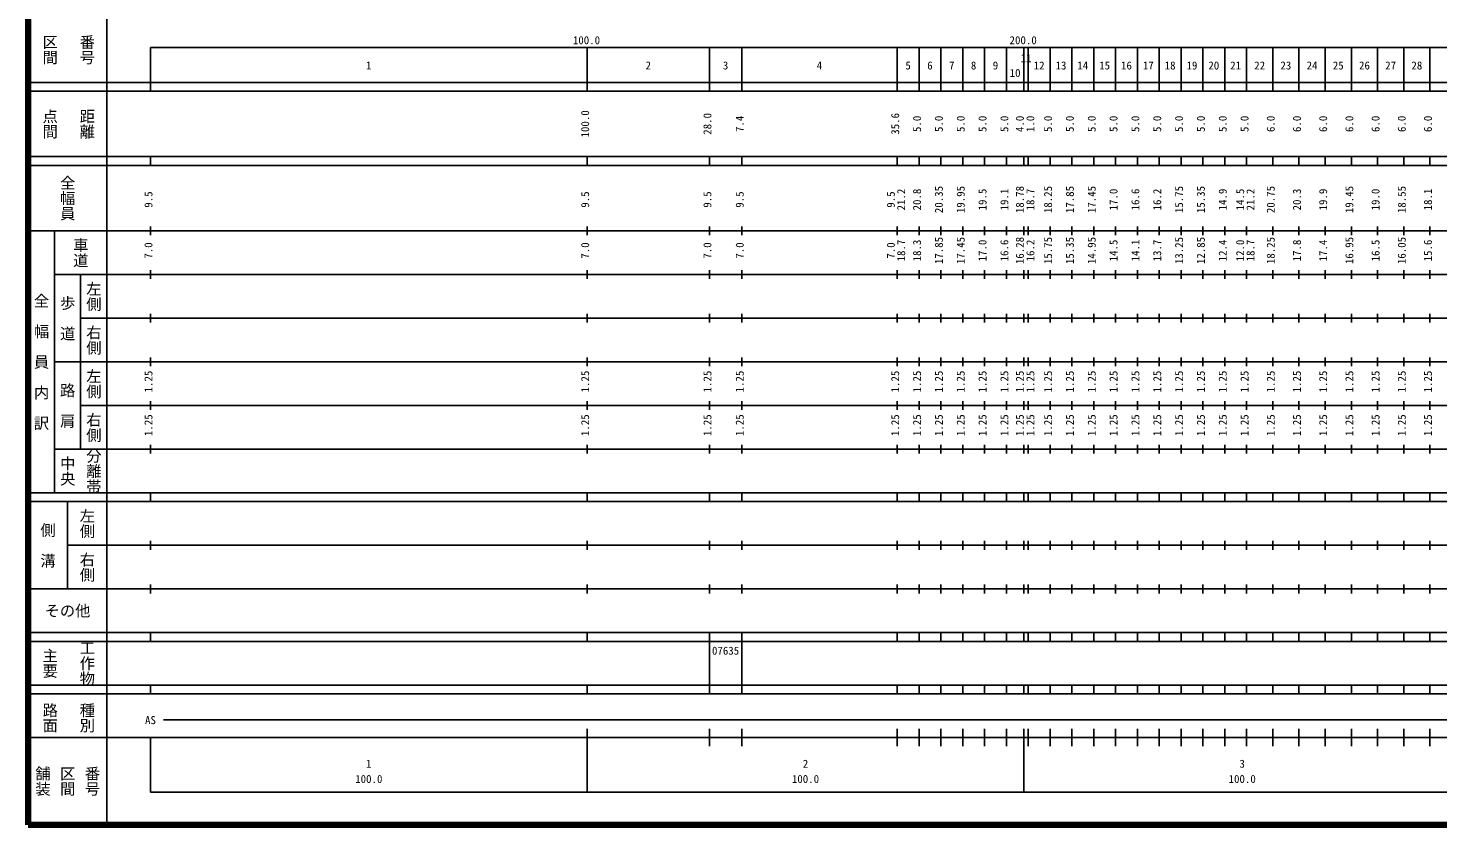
# Model space of a CAD drawing. Units: millimetres on the paper, enlarged 1000 times. Extents: x 40000 to 680000, y 20000 to 380000.
# Drawn here: x 40000 to 362798, y 20000 to 202409 of the extents above; entities that cross this region are included whole.
import ezdxf
from ezdxf.enums import TextEntityAlignment as Align

# ---------------------------------------------------------------- set-up
doc = ezdxf.new("R2010")
doc.units = ezdxf.units.MM
doc.header["$LTSCALE"] = 1000
doc.layers.add('M-TTL', color=2, linetype='Continuous', lineweight=140)
doc.layers.add('M-TTL-BAND', color=7, linetype='Continuous', lineweight=25)
doc.styles.add('@ＭＳ ゴシック', font='')
doc.styles.add('ＭＳ ゴシック', font='')
doc.styles.get('@ＭＳ ゴシック').set_extended_font_data('@MS Gothic')
doc.styles.get('ＭＳ ゴシック').set_extended_font_data('MS Gothic')

msp = doc.modelspace()

# ---------------------------------------------------------------- linework, layer by layer
at = {"layer": 'M-TTL'}
for p, q in [((40000, 380000), (40000, 20000)), ((40000, 20000), (680000, 20000))]:
    msp.add_line(p, q, dxfattribs=at)
at = {"layer": 'M-TTL-BAND'}
for p, q in [((58000, 370000), (58000, 20000)), ((68000, 198000), (579000, 198000)), ((68000, 198000), (68000, 188000)), ((168000, 188000), (168000, 198000)), ((196000, 188000), (196000, 198000)), ((203400, 188000), (203400, 198000)), ((239000, 188000), (239000, 198000)), ((244000, 188000), (244000, 198000)), ((249000, 188000), (249000, 198000)), ((254000, 188000), (254000, 198000)), ((259000, 188000), (259000, 198000)), ((264000, 188000), (264000, 198000)), ((268000, 188000), (268000, 198000)), ((269000, 188000), (269000, 198000)), ((274000, 188000), (274000, 198000)), ((279000, 188000), (279000, 198000)), ((284000, 188000), (284000, 198000)), ((289000, 188000), (289000, 198000)), ((294000, 188000), (294000, 198000)), ((299000, 188000), (299000, 198000)), ((304000, 188000), (304000, 198000)), ((309000, 188000), (309000, 198000)), ((314000, 188000), (314000, 198000)), ((319000, 188000), (319000, 198000)), ((325000, 188000), (325000, 198000)), ((331000, 188000), (331000, 198000)), ((337000, 188000), (337000, 198000)), ((343000, 188000), (343000, 198000)), ((349000, 188000), (349000, 198000)), ((355000, 188000), (355000, 198000)), ((361000, 188000), (361000, 198000)), ((40000, 190000), (579000, 190000)), ((40000, 188000), (579000, 188000)), ((40000, 173000), (579000, 173000)), ((68000, 171000), (68000, 173000)), ((168000, 171000), (168000, 173000)), ((196000, 171000), (196000, 173000)), ((203400, 171000), (203400, 173000)), ((239000, 171000), (239000, 173000)), ((244000, 171000), (244000, 173000)), ((249000, 171000), (249000, 173000)), ((254000, 171000), (254000, 173000)), ((259000, 171000), (259000, 173000)), ((264000, 171000), (264000, 173000)), ((268000, 171000), (268000, 173000)), ((269000, 171000), (269000, 173000)), ((274000, 171000), (274000, 173000)), ((279000, 171000), (279000, 173000)), ((284000, 171000), (284000, 173000)), ((289000, 171000), (289000, 173000)), ((294000, 171000), (294000, 173000)), ((299000, 171000), (299000, 173000)), ((304000, 171000), (304000, 173000)), ((309000, 171000), (309000, 173000)), ((314000, 171000), (314000, 173000)), ((319000, 171000), (319000, 173000)), ((325000, 171000), (325000, 173000)), ((331000, 171000), (331000, 173000)), ((337000, 171000), (337000, 173000)), ((343000, 171000), (343000, 173000)), ((349000, 171000), (349000, 173000)), ((355000, 171000), (355000, 173000)), ((361000, 171000), (361000, 173000)), ((40000, 171000), (579000, 171000)), ((40000, 156000), (579000, 156000)), ((46000, 96000), (46000, 156000)), ((68000, 155000), (68000, 157000)), ((168000, 155000), (168000, 157000)), ((196000, 155000), (196000, 157000)), ((203400, 155000), (203400, 157000)), ((239000, 155000), (239000, 157000)), ((244000, 155000), (244000, 157000)), ((249000, 155000), (249000, 157000)), ((254000, 155000), (254000, 157000)), ((259000, 155000), (259000, 157000)), ((264000, 155000), (264000, 157000)), ((268000, 155000), (268000, 157000)), ((269000, 155000), (269000, 157000)), ((274000, 155000), (274000, 157000)), ((279000, 155000), (279000, 157000)), ((284000, 155000), (284000, 157000)), ((289000, 155000), (289000, 157000)), ((294000, 155000), (294000, 157000)), ((299000, 155000), (299000, 157000)), ((304000, 155000), (304000, 157000)), ((309000, 155000), (309000, 157000)), ((314000, 155000), (314000, 157000)), ((319000, 155000), (319000, 157000)), ((325000, 155000), (325000, 157000)), ((331000, 155000), (331000, 157000)), ((337000, 155000), (337000, 157000)), ((343000, 155000), (343000, 157000)), ((349000, 155000), (349000, 157000)), ((355000, 155000), (355000, 157000)), ((361000, 155000), (361000, 157000)), ((46000, 146000), (579000, 146000)), ((52000, 146000), (52000, 106000)), ((68000, 145000), (68000, 147000)), ((168000, 145000), (168000, 147000)), ((196000, 145000), (196000, 147000)), ((203400, 145000), (203400, 147000)), ((239000, 145000), (239000, 147000)), ((244000, 145000), (244000, 147000)), ((249000, 145000), (249000, 147000)), ((254000, 145000), (254000, 147000)), ((259000, 145000), (259000, 147000)), ((264000, 145000), (264000, 147000)), ((268000, 145000), (268000, 147000)), ((269000, 145000), (269000, 147000)), ((274000, 145000), (274000, 147000)), ((279000, 145000), (279000, 147000)), ((284000, 145000), (284000, 147000)), ((289000, 145000), (289000, 147000)), ((294000, 145000), (294000, 147000)), ((299000, 145000), (299000, 147000)), ((304000, 145000), (304000, 147000)), ((309000, 145000), (309000, 147000)), ((314000, 145000), (314000, 147000)), ((319000, 145000), (319000, 147000)), ((325000, 145000), (325000, 147000)), ((331000, 145000), (331000, 147000)), ((337000, 145000), (337000, 147000)), ((343000, 145000), (343000, 147000)), ((349000, 145000), (349000, 147000)), ((355000, 145000), (355000, 147000)), ((361000, 145000), (361000, 147000)), ((52000, 136000), (579000, 136000)), ((68000, 135000), (68000, 137000)), ((168000, 135000), (168000, 137000)), ((196000, 135000), (196000, 137000)), ((203400, 135000), (203400, 137000)), ((239000, 135000), (239000, 137000)), ((244000, 135000), (244000, 137000)), ((249000, 135000), (249000, 137000)), ((254000, 135000), (254000, 137000)), ((259000, 135000), (259000, 137000)), ((264000, 135000), (264000, 137000)), ((268000, 135000), (268000, 137000)), ((269000, 135000), (269000, 137000)), ((274000, 135000), (274000, 137000)), ((279000, 135000), (279000, 137000)), ((284000, 135000), (284000, 137000)), ((289000, 135000), (289000, 137000)), ((294000, 135000), (294000, 137000)), ((299000, 135000), (299000, 137000)), ((304000, 135000), (304000, 137000)), ((309000, 135000), (309000, 137000)), ((314000, 135000), (314000, 137000)), ((319000, 135000), (319000, 137000)), ((325000, 135000), (325000, 137000)), ((331000, 135000), (331000, 137000)), ((337000, 135000), (337000, 137000)), ((343000, 135000), (343000, 137000)), ((349000, 135000), (349000, 137000)), ((355000, 135000), (355000, 137000)), ((361000, 135000), (361000, 137000)), ((46000, 126000), (579000, 126000)), ((68000, 125000), (68000, 127000)), ((168000, 125000), (168000, 127000)), ((196000, 125000), (196000, 127000)), ((203400, 125000), (203400, 127000)), ((239000, 125000), (239000, 127000)), ((244000, 125000), (244000, 127000)), ((249000, 125000), (249000, 127000)), ((254000, 125000), (254000, 127000)), ((259000, 125000), (259000, 127000)), ((264000, 125000), (264000, 127000)), ((268000, 125000), (268000, 127000)), ((269000, 125000), (269000, 127000)), ((274000, 125000), (274000, 127000)), ((279000, 125000), (279000, 127000)), ((284000, 125000), (284000, 127000)), ((289000, 125000), (289000, 127000)), ((294000, 125000), (294000, 127000)), ((299000, 125000), (299000, 127000)), ((304000, 125000), (304000, 127000)), ((309000, 125000), (309000, 127000)), ((314000, 125000), (314000, 127000)), ((319000, 125000), (319000, 127000)), ((325000, 125000), (325000, 127000)), ((331000, 125000), (331000, 127000)), ((337000, 125000), (337000, 127000)), ((343000, 125000), (343000, 127000)), ((349000, 125000), (349000, 127000)), ((355000, 125000), (355000, 127000)), ((361000, 125000), (361000, 127000)), ((68000, 115000), (68000, 117000)), ((168000, 115000), (168000, 117000)), ((196000, 115000), (196000, 117000)), ((203400, 115000), (203400, 117000)), ((239000, 115000), (239000, 117000)), ((244000, 115000), (244000, 117000)), ((249000, 115000), (249000, 117000)), ((254000, 115000), (254000, 117000)), ((259000, 115000), (259000, 117000)), ((264000, 115000), (264000, 117000)), ((268000, 115000), (268000, 117000)), ((269000, 115000), (269000, 117000)), ((274000, 115000), (274000, 117000)), ((279000, 115000), (279000, 117000)), ((284000, 115000), (284000, 117000)), ((289000, 115000), (289000, 117000)), ((294000, 115000), (294000, 117000)), ((299000, 115000), (299000, 117000)), ((304000, 115000), (304000, 117000)), ((309000, 115000), (309000, 117000)), ((314000, 115000), (314000, 117000)), ((319000, 115000), (319000, 117000)), ((325000, 115000), (325000, 117000)), ((331000, 115000), (331000, 117000)), ((337000, 115000), (337000, 117000)), ((343000, 115000), (343000, 117000)), ((349000, 115000), (349000, 117000)), ((355000, 115000), (355000, 117000)), ((361000, 115000), (361000, 117000)), ((52000, 116000), (579000, 116000)), ((68000, 105000), (68000, 107000)), ((168000, 105000), (168000, 107000)), ((196000, 105000), (196000, 107000)), ((203400, 105000), (203400, 107000)), ((239000, 105000), (239000, 107000)), ((244000, 105000), (244000, 107000)), ((249000, 105000), (249000, 107000)), ((254000, 105000), (254000, 107000)), ((259000, 105000), (259000, 107000)), ((264000, 105000), (264000, 107000)), ((268000, 105000), (268000, 107000)), ((269000, 105000), (269000, 107000)), ((274000, 105000), (274000, 107000)), ((279000, 105000), (279000, 107000)), ((284000, 105000), (284000, 107000)), ((289000, 105000), (289000, 107000)), ((294000, 105000), (294000, 107000)), ((299000, 105000), (299000, 107000)), ((304000, 105000), (304000, 107000)), ((309000, 105000), (309000, 107000)), ((314000, 105000), (314000, 107000)), ((319000, 105000), (319000, 107000)), ((325000, 105000), (325000, 107000)), ((331000, 105000), (331000, 107000)), ((337000, 105000), (337000, 107000)), ((343000, 105000), (343000, 107000)), ((349000, 105000), (349000, 107000)), ((355000, 105000), (355000, 107000)), ((361000, 105000), (361000, 107000)), ((46000, 106000), (579000, 106000)), ((40000, 96000), (579000, 96000)), ((40000, 94000), (579000, 94000)), ((49000, 94000), (49000, 74000)), ((68000, 94000), (68000, 96000)), ((168000, 94000), (168000, 96000)), ((196000, 94000), (196000, 96000)), ((203400, 94000), (203400, 96000)), ((239000, 94000), (239000, 96000)), ((244000, 94000), (244000, 96000)), ((249000, 94000), (249000, 96000)), ((254000, 94000), (254000, 96000)), ((259000, 94000), (259000, 96000)), ((264000, 94000), (264000, 96000)), ((268000, 94000), (268000, 96000)), ((269000, 94000), (269000, 96000)), ((274000, 94000), (274000, 96000)), ((279000, 94000), (279000, 96000)), ((284000, 94000), (284000, 96000)), ((289000, 94000), (289000, 96000)), ((294000, 94000), (294000, 96000)), ((299000, 94000), (299000, 96000)), ((304000, 94000), (304000, 96000)), ((309000, 94000), (309000, 96000)), ((314000, 94000), (314000, 96000)), ((319000, 94000), (319000, 96000)), ((325000, 94000), (325000, 96000)), ((331000, 94000), (331000, 96000)), ((337000, 94000), (337000, 96000)), ((343000, 94000), (343000, 96000)), ((349000, 94000), (349000, 96000)), ((355000, 94000), (355000, 96000)), ((361000, 94000), (361000, 96000)), ((49000, 84000), (579000, 84000)), ((68000, 83000), (68000, 85000)), ((168000, 83000), (168000, 85000)), ((196000, 83000), (196000, 85000)), ((203400, 83000), (203400, 85000)), ((239000, 83000), (239000, 85000)), ((244000, 83000), (244000, 85000)), ((249000, 83000), (249000, 85000)), ((254000, 83000), (254000, 85000)), ((259000, 83000), (259000, 85000)), ((264000, 83000), (264000, 85000)), ((268000, 83000), (268000, 85000)), ((269000, 83000), (269000, 85000)), ((274000, 83000), (274000, 85000)), ((279000, 83000), (279000, 85000)), ((284000, 83000), (284000, 85000)), ((289000, 83000), (289000, 85000)), ((294000, 83000), (294000, 85000)), ((299000, 83000), (299000, 85000)), ((304000, 83000), (304000, 85000)), ((309000, 83000), (309000, 85000)), ((314000, 83000), (314000, 85000)), ((319000, 83000), (319000, 85000)), ((325000, 83000), (325000, 85000)), ((331000, 83000), (331000, 85000)), ((337000, 83000), (337000, 85000)), ((343000, 83000), (343000, 85000)), ((349000, 83000), (349000, 85000)), ((355000, 83000), (355000, 85000)), ((361000, 83000), (361000, 85000)), ((68000, 73000), (68000, 75000)), ((168000, 73000), (168000, 75000)), ((196000, 73000), (196000, 75000)), ((203400, 73000), (203400, 75000)), ((239000, 73000), (239000, 75000)), ((244000, 73000), (244000, 75000)), ((249000, 73000), (249000, 75000)), ((254000, 73000), (254000, 75000)), ((259000, 73000), (259000, 75000)), ((264000, 73000), (264000, 75000)), ((268000, 73000), (268000, 75000)), ((269000, 73000), (269000, 75000)), ((274000, 73000), (274000, 75000)), ((279000, 73000), (279000, 75000)), ((284000, 73000), (284000, 75000)), ((289000, 73000), (289000, 75000)), ((294000, 73000), (294000, 75000)), ((299000, 73000), (299000, 75000)), ((304000, 73000), (304000, 75000)), ((309000, 73000), (309000, 75000)), ((314000, 73000), (314000, 75000)), ((319000, 73000), (319000, 75000)), ((325000, 73000), (325000, 75000)), ((331000, 73000), (331000, 75000)), ((337000, 73000), (337000, 75000)), ((343000, 73000), (343000, 75000)), ((349000, 73000), (349000, 75000)), ((355000, 73000), (355000, 75000)), ((361000, 73000), (361000, 75000)), ((40000, 74000), (579000, 74000)), ((40000, 64000), (579000, 64000)), ((40000, 62000), (579000, 62000)), ((68000, 62000), (68000, 64000)), ((168000, 62000), (168000, 64000)), ((196000, 62000), (196000, 64000)), ((196000, 52000), (196000, 62000)), ((203400, 62000), (203400, 64000)), ((203400, 52000), (203400, 62000)), ((239000, 62000), (239000, 64000)), ((244000, 62000), (244000, 64000)), ((249000, 62000), (249000, 64000)), ((254000, 62000), (254000, 64000)), ((259000, 62000), (259000, 64000)), ((264000, 62000), (264000, 64000)), ((268000, 62000), (268000, 64000)), ((269000, 62000), (269000, 64000)), ((274000, 62000), (274000, 64000)), ((279000, 62000), (279000, 64000)), ((284000, 62000), (284000, 64000)), ((289000, 62000), (289000, 64000)), ((294000, 62000), (294000, 64000)), ((299000, 62000), (299000, 64000)), ((304000, 62000), (304000, 64000)), ((309000, 62000), (309000, 64000)), ((314000, 62000), (314000, 64000)), ((319000, 62000), (319000, 64000)), ((325000, 62000), (325000, 64000)), ((331000, 62000), (331000, 64000)), ((337000, 62000), (337000, 64000)), ((343000, 62000), (343000, 64000)), ((349000, 62000), (349000, 64000)), ((355000, 62000), (355000, 64000)), ((361000, 62000), (361000, 64000)), ((40000, 52000), (579000, 52000)), ((68000, 50000), (68000, 52000)), ((168000, 50000), (168000, 52000)), ((196000, 50000), (196000, 52000)), ((203400, 50000), (203400, 52000)), ((239000, 50000), (239000, 52000)), ((244000, 50000), (244000, 52000)), ((249000, 50000), (249000, 52000)), ((254000, 50000), (254000, 52000)), ((259000, 50000), (259000, 52000)), ((264000, 50000), (264000, 52000)), ((268000, 50000), (268000, 52000)), ((269000, 50000), (269000, 52000)), ((274000, 50000), (274000, 52000)), ((279000, 50000), (279000, 52000)), ((284000, 50000), (284000, 52000)), ((289000, 50000), (289000, 52000)), ((294000, 50000), (294000, 52000)), ((299000, 50000), (299000, 52000)), ((304000, 50000), (304000, 52000)), ((309000, 50000), (309000, 52000)), ((314000, 50000), (314000, 52000)), ((319000, 50000), (319000, 52000)), ((325000, 50000), (325000, 52000)), ((331000, 50000), (331000, 52000)), ((337000, 50000), (337000, 52000)), ((343000, 50000), (343000, 52000)), ((349000, 50000), (349000, 52000)), ((355000, 50000), (355000, 52000)), ((361000, 50000), (361000, 52000)), ((40000, 50000), (579000, 50000)), ((71000, 44000), (565000, 44000)), ((168000, 27500), (168000, 42000)), ((196000, 38000), (196000, 42000)), ((203400, 38000), (203400, 42000)), ((239000, 38000), (239000, 42000)), ((244000, 38000), (244000, 42000)), ((249000, 38000), (249000, 42000)), ((254000, 38000), (254000, 42000)), ((259000, 38000), (259000, 42000)), ((264000, 38000), (264000, 42000)), ((268000, 27500), (268000, 42000)), ((269000, 38000), (269000, 42000)), ((274000, 38000), (274000, 42000)), ((279000, 38000), (279000, 42000)), ((284000, 38000), (284000, 42000)), ((289000, 38000), (289000, 42000)), ((294000, 38000), (294000, 42000)), ((299000, 38000), (299000, 42000)), ((304000, 38000), (304000, 42000)), ((309000, 38000), (309000, 42000)), ((314000, 38000), (314000, 42000)), ((319000, 38000), (319000, 42000)), ((325000, 38000), (325000, 42000)), ((331000, 38000), (331000, 42000)), ((337000, 38000), (337000, 42000)), ((343000, 38000), (343000, 42000)), ((349000, 38000), (349000, 42000)), ((355000, 38000), (355000, 42000)), ((361000, 38000), (361000, 42000)), ((40000, 40000), (579000, 40000)), ((68000, 40000), (68000, 27500)), ((68000, 27500), (579000, 27500))]:
    msp.add_line(p, q, dxfattribs=at)

# ---------------------------------------------------------------- texts
at = {"layer": 'M-TTL-BAND', "style": '@ＭＳ ゴシック'}
for s, p in [('区間', (45000, 197500)), ('番号', (53500, 197500)), ('点間', (45000, 180500)), ('距離', (53500, 180500)), ('全幅員', (49000, 163500)), ('車道', (52000, 151000)), ('左側', (55000, 141000)), ('全\u3000幅\u3000員\u3000内\u3000訳', (43000, 126000)), ('歩\u3000道', (49000, 136000)), ('右側', (55000, 131000)), ('左側', (55000, 121000)), ('路\u3000肩', (49000, 116000)), ('右側', (55000, 111000)), ('中央', (49000, 101000)), ('分離帯', (55000, 101000)), ('左側', (53500, 89000)), ('側\u3000溝', (44500, 84000)), ('右側', (53500, 79000)), ('工作物', (53500, 57000)), ('主要', (45000, 57000)), ('路面', (45000, 44500)), ('種別', (53500, 44500)), ('舗装', (43333, 30000)), ('区間', (49000, 30000)), ('番号', (54667, 30000))]:
    msp.add_text(s, height=2566, rotation=270, dxfattribs=at).set_placement(p, align=Align.MIDDLE_CENTER)
at = {"layer": 'M-TTL-BAND', "style": 'ＭＳ ゴシック'}
for s, p in [('100.0', (167844, 198195)), ('200.0', (267844, 198195)), ('1', (118000, 192405)), ('2', (182000, 192405)), ('3', (199700, 192405)), ('4', (221200, 192405)), ('5', (241500, 192405)), ('6', (246500, 192405)), ('7', (251500, 192405)), ('8', (256500, 192405)), ('9', (261500, 192405)), ('11', (268500, 194077)), ('12', (271500, 192405)), ('13', (276500, 192405)), ('14', (281500, 192405)), ('15', (286500, 192405)), ('16', (291500, 192405)), ('17', (296500, 192405)), ('18', (301500, 192405)), ('19', (306500, 192405)), ('20', (311500, 192405)), ('21', (316500, 192405)), ('22', (322000, 192405)), ('23', (328000, 192405)), ('24', (334000, 192405)), ('25', (340000, 192405)), ('26', (346000, 192405)), ('27', (352000, 192405)), ('28', (358000, 192405)), ('10', (266000, 190690)), ('07635', (199700, 58405)), ('AS', (68000, 42500)), ('1', (118000, 32523)), ('2', (218000, 32523)), ('3', (318000, 32523)), ('100.0', (118000, 29033)), ('100.0', (218000, 29033)), ('100.0', (318000, 29033))]:
    msp.add_text(s, height=1833, dxfattribs=at).set_placement(p, align=Align.BOTTOM_CENTER)
for s, p in [('100.0', (169000, 180500)), ('28.0', (197000, 180500)), ('7.4', (204400, 180500)), ('35.6', (240000, 180500)), ('5.0', (245000, 180500)), ('5.0', (250000, 180500)), ('5.0', (255000, 180500)), ('5.0', (260000, 180500)), ('5.0', (265000, 180500)), ('4.0', (268548, 180500)), ('1.0', (270957, 180500)), ('5.0', (275000, 180500)), ('5.0', (280000, 180500)), ('5.0', (285000, 180500)), ('5.0', (290000, 180500)), ('5.0', (295000, 180500)), ('5.0', (300000, 180500)), ('5.0', (305000, 180500)), ('5.0', (310000, 180500)), ('5.0', (315000, 180500)), ('5.0', (320000, 180500)), ('6.0', (326000, 180500)), ('6.0', (332000, 180500)), ('6.0', (338000, 180500)), ('6.0', (344000, 180500)), ('6.0', (350000, 180500)), ('6.0', (356000, 180500)), ('6.0', (362000, 180500)), ('9.5', (69000, 163174)), ('9.5', (169000, 163174)), ('9.5', (197000, 163174)), ('9.5', (204400, 163174)), ('9.5', (239000, 163174)), ('21.2', (241370, 163174)), ('20.8', (245000, 163174)), ('20.35', (250000, 163174)), ('19.95', (255000, 163174)), ('19.5', (260000, 163174)), ('19.1', (265000, 163174)), ('18.78', (268548, 163174)), ('18.7', (270957, 163174)), ('18.25', (275000, 163174)), ('17.85', (280000, 163174)), ('17.45', (285000, 163174)), ('17.0', (290000, 163174)), ('16.6', (295000, 163174)), ('16.2', (300000, 163174)), ('15.75', (305000, 163174)), ('15.35', (310000, 163174)), ('14.9', (315000, 163174)), ('14.5', (319000, 163174)), ('21.2', (321370, 163174)), ('20.75', (326000, 163174)), ('20.3', (332000, 163174)), ('19.9', (338000, 163174)), ('19.45', (344000, 163174)), ('19.0', (350000, 163174)), ('18.55', (356000, 163174)), ('18.1', (362000, 163174)), ('7.0', (69000, 151500)), ('7.0', (169000, 151500)), ('7.0', (197000, 151500)), ('7.0', (204400, 151500)), ('7.0', (239000, 151500)), ('18.7', (241370, 151500)), ('18.3', (245000, 151500)), ('17.85', (250000, 151500)), ('17.45', (255000, 151500)), ('17.0', (260000, 151500)), ('16.6', (265000, 151500)), ('16.28', (268548, 151500)), ('16.2', (270957, 151500)), ('15.75', (275000, 151500)), ('15.35', (280000, 151500)), ('14.95', (285000, 151500)), ('14.5', (290000, 151500)), ('14.1', (295000, 151500)), ('13.7', (300000, 151500)), ('13.25', (305000, 151500)), ('12.85', (310000, 151500)), ('12.4', (315000, 151500)), ('12.0', (319000, 151500)), ('18.7', (321370, 151500)), ('18.25', (326000, 151500)), ('17.8', (332000, 151500)), ('17.4', (338000, 151500)), ('16.95', (344000, 151500)), ('16.5', (350000, 151500)), ('16.05', (356000, 151500)), ('15.6', (362000, 151500)), ('1.25', (69000, 121500)), ('1.25', (169000, 121500)), ('1.25', (197000, 121500)), ('1.25', (204400, 121500)), ('1.25', (240000, 121500)), ('1.25', (245000, 121500)), ('1.25', (250000, 121500)), ('1.25', (255000, 121500)), ('1.25', (260000, 121500)), ('1.25', (265000, 121500)), ('1.25', (268548, 121500)), ('1.25', (270957, 121500)), ('1.25', (275000, 121500)), ('1.25', (280000, 121500)), ('1.25', (285000, 121500)), ('1.25', (290000, 121500)), ('1.25', (295000, 121500)), ('1.25', (300000, 121500)), ('1.25', (305000, 121500)), ('1.25', (310000, 121500)), ('1.25', (315000, 121500)), ('1.25', (320000, 121500)), ('1.25', (326000, 121500)), ('1.25', (332000, 121500)), ('1.25', (338000, 121500)), ('1.25', (344000, 121500)), ('1.25', (350000, 121500)), ('1.25', (356000, 121500)), ('1.25', (362000, 121500)), ('1.25', (69000, 111500)), ('1.25', (169000, 111500)), ('1.25', (197000, 111500)), ('1.25', (204400, 111500)), ('1.25', (240000, 111500)), ('1.25', (245000, 111500)), ('1.25', (250000, 111500)), ('1.25', (255000, 111500)), ('1.25', (260000, 111500)), ('1.25', (265000, 111500)), ('1.25', (268548, 111500)), ('1.25', (270957, 111500)), ('1.25', (275000, 111500)), ('1.25', (280000, 111500)), ('1.25', (285000, 111500)), ('1.25', (290000, 111500)), ('1.25', (295000, 111500)), ('1.25', (300000, 111500)), ('1.25', (305000, 111500)), ('1.25', (310000, 111500)), ('1.25', (315000, 111500)), ('1.25', (320000, 111500)), ('1.25', (326000, 111500)), ('1.25', (332000, 111500)), ('1.25', (338000, 111500)), ('1.25', (344000, 111500)), ('1.25', (350000, 111500)), ('1.25', (356000, 111500)), ('1.25', (362000, 111500))]:
    msp.add_text(s, height=1833, rotation=90, dxfattribs=at).set_placement(p, align=Align.BOTTOM_CENTER)
msp.add_text('その他', height=2566, dxfattribs=at).set_placement((49000, 69000), align=Align.MIDDLE_CENTER)

doc.saveas('drawing.dxf')
